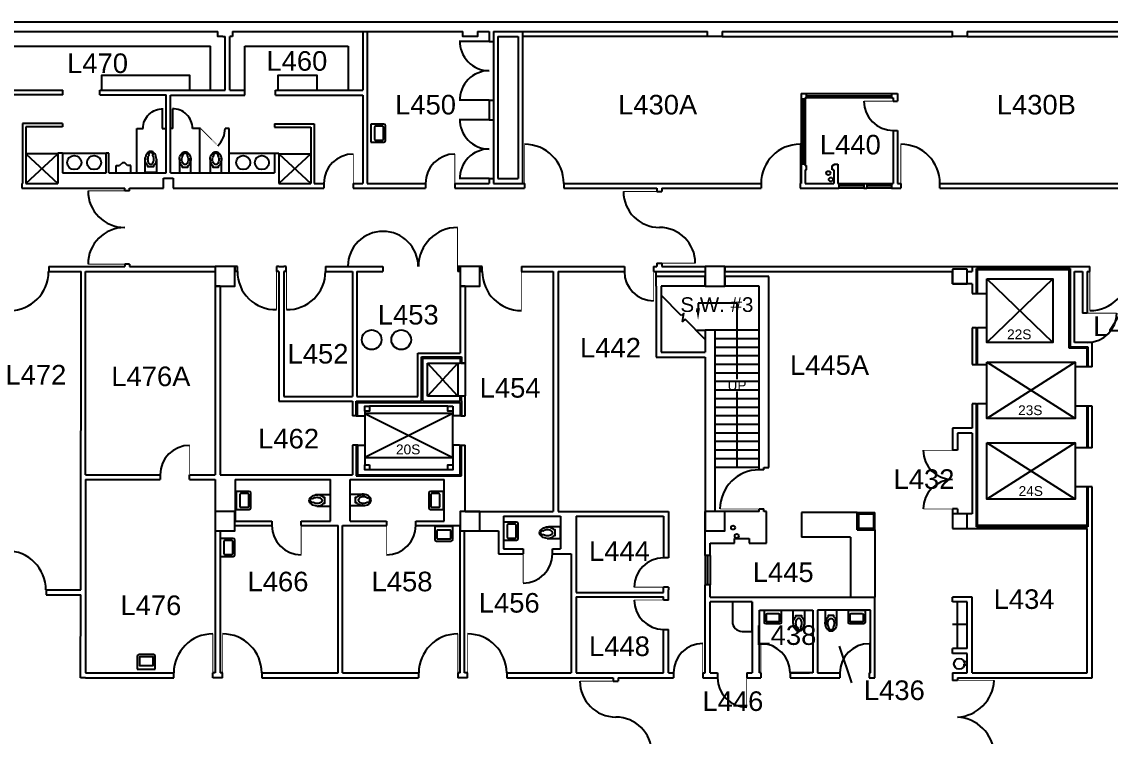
# Model space of a CAD drawing. Header units: inches. Extents: x -3235 to 3296, y 72 to 2924.
# Drawn here: x 931 to 2265, y 1698 to 2574 of the extents above; entities that cross this region are included whole.
import ezdxf
from ezdxf.enums import TextEntityAlignment as Align

# ---------------------------------------------------------------- set-up
doc = ezdxf.new("R2010")
doc.units = ezdxf.units.IN
doc.header["$LTSCALE"] = 48
doc.header["$MEASUREMENT"] = 0
doc.layers.get('0').update_dxf_attribs({"linetype": 'CONTINUOUS'})
for name, color, linetype in [('A-ANNO-ROOM', 4, 'CONTINUOUS'), ('A-ANNO-TEXT', 4, 'CONTINUOUS'), ('A-COLS', 5, 'CONTINUOUS'), ('A-DOOR', 2, 'CONTINUOUS'), ('A-FLOR-CASE', 3, 'CONTINUOUS'), ('A-FLOR-EVTR', 1, 'CONTINUOUS'), ('A-FLOR-PFIX', 2, 'CONTINUOUS'), ('A-FLOR-STRS', 2, 'CONTINUOUS'), ('A-GLAZ', 2, 'CONTINUOUS'), ('A-GLAZ-SILL', 1, 'CONTINUOUS'), ('A-WALL-FULL', 6, 'CONTINUOUS')]:
    doc.layers.add(name, color=color, linetype=linetype)
doc.styles.add('ARIAL', font='arial.ttf')

# ---------------------------------------------------------------- blocks, each defined once
blk = doc.blocks.new('AH')
blk.add_lwpolyline([(0, 0, 0.05, 0, 0), (0.15, 0, 0, 0, 0)], format="xyseb")
blk = doc.blocks.new('W-LAV2')
for p, q in [((17, 11), (1, 11)), ((1, 11), (1, -11)), ((5.5, 7.5), (5.5, -7.5)), ((15.5, 8.5), (6.5, 8.5)), ((16.5, -7.5), (16.5, 7.5)), ((19, -9), (19, 9)), ((1, -11), (17, -11)), ((6.5, -8.5), (15.5, -8.5))]:
    blk.add_line(p, q)
for centre, radius, start, end in [((6.5, 7.5), 1, 90, 180), ((15.5, 7.5), 1, 0, 90), ((17, 9), 2, 0, 90), ((6.5, -7.5), 1, 180, 270), ((15.5, -7.5), 1, 270, 0), ((17, -9), 2, 270, 0)]:
    blk.add_arc(centre, radius, start, end)
blk = doc.blocks.new('P2477016')
for p, q in [((-3.603083, -23.831759), (-3.603083, -23.831759)), ((-2.504894, -21.068753), (-2.504894, -21.068753))]:
    blk.add_line(p, q)
for points in [[(-6.93083, -16.399601, -0.022673), (-7, -14.875), (-7, 0), (-3.020761, 0), (0, 0), (3.020761, 0), (7, 0), (7, -14.875)], [(-6.937926, -16.211212, -0.074934), (-6.387938, -12.562014, -0.085426), (-4.920528, -9.670474, -0.066386), (-3.550098, -8.264603), (-3.550098, -6.711212), (3.449902, -6.711212), (3.449902, -8.264603, -0.066386), (4.820333, -9.670474, -0.085426), (6.287743, -12.562014, -0.111314), (6.709134, -17.991061)], [(3.991504, -23.722377, -0.562484), (3.158962, -23.529526), (2.424162, -21.300368, -0.238976), (2.492058, -20.853364, 0.08035), (3.421006, -18.976205, 0.074934), (3.837731, -16.211212, 0.074934), (3.421006, -13.446218, 0.085426), (2.414145, -11.462194, 0.066386), (1.597345, -10.624271, 0.330534), (-1.69754, -10.624271, 0.066386), (-2.51434, -11.462194, 0.085426), (-3.521201, -13.446218, 0.074934), (-3.937926, -16.211212, 0.074934), (-3.521201, -18.976205, 0.08035), (-2.592253, -20.853364, -0.238976), (-2.524357, -21.300368), (-3.250575, -23.503493, -0.549653), (-4.069149, -23.710095)], [(-4.023967, -23.748064, 0.06085), (-2.498761, -25.015482, 0.143932), (0, -25.75)], [(-2.976493, -22.67201, 0.063273), (-1.687041, -23.754089, 0.143932), (0, -24.25)], [(0, -25.75, 0.143932), (2.498761, -25.015482, 0.107177), (4.949747, -22.564786, 0.077997), (6.431696, -19.212481, 0.065232), (7, -14.875)], [(0, -24.25, 0.143932), (1.687041, -23.754089, 0.059203), (2.902316, -22.750942)]]:
    blk.add_lwpolyline(points, format="xyb")
for centre, radius, start, end in [((5.443363, -16.211212), 12.38129, 180, 197.141641), ((2.746106, -17.043143), 9.558648, 197.141641, 216.672481), ((1.035634, -18.316811), 7.426057, 216.672481, 226.574161)]:
    blk.add_arc(centre, radius, start, end)
blk = doc.blocks.new('WC')
at = {"layer": 'A-FLOR-PFIX', "rotation": 90}
blk.add_blockref('P2477016', (0, 0), dxfattribs=at)
blk = doc.blocks.new('90D1')
for p, q in [((-0.5, 0), (-0.5, 0.5)), ((0.5, 0), (0.5, 0.5))]:
    blk.add_line(p, q)
for centre, start, end in [((-0.5, 0), 0, 91.707), ((0.5, 0), 88.293, 180)]:
    blk.add_arc(centre, 0.5, start, end)
blk = doc.blocks.new('90S1')
blk.add_line((-0.5, 0), (-0.5, 1))
blk.add_arc((-0.5, 0), 1, 0, 91.707)
blk = doc.blocks.new('URINAL1')
for p, q in [((0, 9), (9, 9)), ((0, 9), (0, -9)), ((9, 9), (9, 5)), ((12, 1), (9, 5)), ((12, -1.5), (12, 1)), ((0, -9), (9, -9)), ((9, -5), (12, -1.5)), ((9, -9), (9, -5))]:
    blk.add_line(p, q)
blk = doc.blocks.new('DOOR-N')
at = {"const_width": 0.0278}
blk.add_lwpolyline([(1, 0), (1, 1)], dxfattribs=at)
blk.add_arc((1, 0), 1, 90, 180)

msp = doc.modelspace()

# ---------------------------------------------------------------- linework, layer by layer
at = {"layer": 'A-ANNO-ROOM'}
msp.add_line((1932.5, 1808.5), (1947.7, 1763.6), dxfattribs=at)
at = {"layer": 'A-ANNO-TEXT'}
for p, q in [((1807.5, 2228.5), (1759.8, 2228.5)), ((1759.8, 2228.5), (1759.8, 2222.5)), ((1807.5, 2135.5), (1807.5, 2228.5)), ((1807.5, 2027.5), (1807.5, 2120.5))]:
    msp.add_line(p, q, dxfattribs=at)
at = {"layer": 'A-COLS'}
for p, q in [((2089.5, 2270.5), (2071.5, 2270.5)), ((2071.5, 2270.5), (2071.5, 2252.5)), ((2089.5, 2252.5), (2089.5, 2270.5)), ((2071.5, 2252.5), (2089.5, 2252.5)), ((2089.5, 1970.5), (2071.5, 1970.5)), ((2071.5, 1970.5), (2071.5, 1952.5)), ((2089.5, 1952.5), (2089.5, 1970.5)), ((2071.5, 1952.5), (2089.5, 1952.5))]:
    msp.add_line(p, q, dxfattribs=at)
for points in [[(1168.5, 2249.5), (1192.5, 2249.5), (1192.5, 2273.5), (1168.5, 2273.5), (1168.5, 2249.5)], [(1468.5, 2249.5), (1492.5, 2249.5), (1492.5, 2273.5), (1468.5, 2273.5), (1468.5, 2249.5)], [(1768.5, 2249.5), (1792.5, 2249.5), (1792.5, 2273.5), (1768.5, 2273.5), (1768.5, 2249.5)], [(1168.5, 1949.5), (1192.5, 1949.5), (1192.5, 1973.5), (1168.5, 1973.5), (1168.5, 1949.5)], [(1468.5, 1949.5), (1492.5, 1949.5), (1492.5, 1973.5), (1468.5, 1973.5), (1468.5, 1949.5)], [(1768.5, 1949.5), (1792.5, 1949.5), (1792.5, 1973.5), (1768.5, 1973.5), (1768.5, 1949.5)]]:
    msp.add_lwpolyline(points, dxfattribs=at)
msp.add_lwpolyline([(1956.5, 1970.5), (1974.5, 1970.5), (1974.5, 1952.5), (1956.5, 1952.5)], close=True, dxfattribs=at)
at = {"layer": 'A-DOOR'}
for points, const_width in [([(1104, 2442.8), (1104, 2466.8)], 1), ([(1116.6, 2442.8), (1116.6, 2466.8)], 1), ([(1962.9, 2476.2), (1998.9, 2476.2)], 1), ([(1547.4, 2375.5), (1547.4, 2423.5)], 1), ([(1884.8, 2375.5), (1884.8, 2423.5)], 1), ([(2008.2, 2375.5), (2008.2, 2423.5)], 1), ([(1337.5, 2375.5), (1337.5, 2411.5)], 1), ([(1461.9, 2375.5), (1461.9, 2411.5)], 1), ([(1057.5, 2366.3), (1012.5, 2366.3)], 1), ([(1465.2, 2273.5), (1465.2, 2321.5)], 1), ([(1057.5, 2276.5), (1012.5, 2276.5)], 1), ([(1243.5, 2267.5), (1243.5, 2220.7)], 1.3), ([(1255.6, 2267.5), (1255.6, 2220.7)], 1.3), ([(1373.7, 2274.1), (1330.8, 2274.1)], 0.9), ([(1543.4, 2267.5), (1543.4, 2219.5)], 1), ([(1705.4, 2267.5), (1705.4, 2231.5)], 1), ([(2239.7, 2267.5), (2239.7, 2219.5)], 1), ([(2236.5, 2216.5), (2272.5, 2216.5)], 1), ([(1137, 2018.5), (1137, 2054.4)], 1), ([(2071.5, 2048.4), (2035.5, 2048.4)], 1), ([(1834.5, 1976.5), (1786.5, 1976.5)], 1), ([(2071.5, 1976.5), (2035.5, 1976.5)], 1), ([(1273.7, 1956.2), (1273.7, 1920.3)], 1), ([(1378.3, 1956.2), (1378.3, 1920.3)], 1), ([(1545.5, 1921.5), (1545.5, 1885.6)], 1), ([(1717.5, 1880.6), (1681.5, 1880.6)], 1), ([(1717.5, 1864.9), (1681.5, 1864.9)], 1), ([(1165.5, 1775.5), (1165.5, 1823.5)], 1), ([(1177.5, 1775.5), (1177.5, 1823.5)], 1), ([(1465.5, 1775.5), (1465.5, 1823.5)], 1), ([(1477.5, 1775.5), (1477.5, 1823.5)], 1), ([(1765.5, 1775.5), (1765.5, 1811.5)], 1), ([(1836.8, 1775.5), (1836.8, 1811.5)], 1), ([(1969.5, 1775.5), (1969.5, 1811.5)], 1), ([(1819.4, 1769.5), (1819.4, 1733.5)], 1), ([(2077.5, 1766.5), (2122.5, 1766.5)], 1)]:
    msp.add_lwpolyline(points, dxfattribs=dict(at, const_width=const_width))
at = {"layer": 'A-DOOR', "const_width": 1}
msp.add_lwpolyline([(1171.7, 2421.6), (1150.5, 2442.8)], close=True, dxfattribs=at)
at = {"layer": 'A-DOOR'}
msp.add_lwpolyline([(1373.9, 2316.6, 0.410304), (1330.8, 2274.1, 0.414214)], format="xyb", dxfattribs=at)
for centre, radius, start, end in [((1998.9, 2476.2), 36, 180, 270), ((1150.5, 2442.8), 30, 315, 0), ((1547.4, 2375.5), 47.9, 0, 90), ((1884.8, 2375.5), 47.9, 90, 180), ((2008.2, 2375.5), 47.9, 0, 90), ((1337.5, 2375.5), 35.9, 90, 180), ((1461.9, 2375.5), 35.9, 90, 180), ((1057.5, 2366.3), 44.9, 180, 270), ((1057.5, 2276.5), 44.9, 90, 180), ((1465.2, 2273.5), 47.9, 90, 180), ((1373.9, 2273.5), 43.1, 0, 90), ((916.5, 2267.5), 47.9, 270, 0), ((1242.2, 2267.5), 46.7, 180, 271.5844), ((1256.8, 2267.5), 46.7, 268.5278, 0), ((1543.4, 2267.5), 47.9, 180, 270), ((1705.4, 2267.5), 35.9, 180, 270), ((2239.7, 2267.5), 47.9, 270, 0), ((2236.5, 2216.5), 36, 270, 0), ((1137, 2018.5), 35.9, 90, 180), ((2071.5, 2048.4), 35.9, 180, 270), ((1834.5, 1976.5), 47.9, 90, 180), ((2071.5, 1976.5), 35.9, 90, 180), ((1273.7, 1956.2), 35.9, 180, 270), ((1378.3, 1956.2), 35.9, 270, 0), ((913.2, 1877.2), 47.9, 0, 90), ((1545.5, 1921.5), 35.9, 270, 0), ((1717.5, 1880.6), 35.9, 90, 180), ((1717.5, 1864.9), 35.9, 180, 270), ((1165.5, 1775.5), 47.9, 90, 180), ((1177.5, 1775.5), 47.9, 0, 90), ((1465.5, 1775.5), 47.9, 90, 180), ((1477.5, 1775.5), 47.9, 0, 90), ((1765.5, 1775.6), 35.9, 90, 180), ((1836.8, 1775.5), 35.9, 0, 90), ((1969.5, 1775.5), 35.9, 90, 180), ((1819.4, 1769.5), 35.9, 180, 270), ((2074.9, 1769.1), 47.7, 273.1369, 356.8631), ((2074.9, 1673.9), 47.7, 3.1369, 86.8631)]:
    msp.add_arc(centre, radius, start, end, dxfattribs=at)
at = {"layer": 'A-FLOR-CASE'}
for p, q in [((891.8, 2543.5), (1162.5, 2543.5)), ((1162.5, 2489.8), (1162.5, 2543.5)), ((1204.5, 2543.5), (1331.4, 2543.5)), ((1204.5, 2489.5), (1204.5, 2543.5)), ((1331.4, 2543.5), (1331.4, 2489.5)), ((981.5, 2412.5), (1034.9, 2412.5)), ((1186.1, 2412.5), (1241, 2412.5)), ((1886.5, 1972), (1886.5, 1942)), ((1954.5, 1972), (1886.5, 1972)), ((1976.5, 1951), (1976.5, 1868.5)), ((1946.5, 1942), (1886.5, 1942)), ((1946.5, 1942), (1946.5, 1868.5)), ((2077.5, 1805.5), (2077.5, 1862.5)), ((2071.5, 1835.5), (2089.5, 1835.5))]:
    msp.add_line(p, q, dxfattribs=at)
for points in [[(1029.3, 2489.8), (1137.3, 2489.8), (1137.3, 2507.8), (1029.3, 2507.8)], [(1245.1, 2489.5), (1293.1, 2489.5), (1293.1, 2507.5), (1245.1, 2507.5)]]:
    msp.add_lwpolyline(points, close=True, dxfattribs=at)
at = {"layer": 'A-FLOR-EVTR'}
for p, q in [((2194.5, 2180.5), (2113.5, 2258.5)), ((2194.5, 2258.5), (2113.5, 2180.5)), ((1465.5, 2114.9), (1428.6, 2155.3)), ((1465.5, 2155.3), (1428.6, 2114.9)), ((2221.5, 2156.5), (2113.5, 2087.5)), ((2221.5, 2087.5), (2113.5, 2156.5)), ((1351.5, 2093.5), (1351.5, 2039.5)), ((1459.5, 2093.5), (1351.5, 2093.5)), ((1459.5, 2093.5), (1351.5, 2039.5)), ((1351.5, 2093.5), (1459.5, 2039.5)), ((1459.5, 2039.5), (1459.5, 2093.5)), ((2221.5, 2057.5), (2113.5, 1988.5)), ((2221.5, 1988.5), (2113.5, 2057.5)), ((1351.5, 2039.5), (1459.5, 2039.5))]:
    msp.add_line(p, q, dxfattribs=at)
for points in [[(2113.5, 2258.5), (2194.5, 2258.5), (2194.5, 2180.5), (2113.5, 2180.5)], [(2113.5, 2156.5), (2221.5, 2156.5), (2221.5, 2087.5), (2113.5, 2087.5)], [(2113.5, 2057.5), (2221.5, 2057.5), (2221.5, 1988.5), (2113.5, 1988.5)]]:
    msp.add_lwpolyline(points, close=True, dxfattribs=at)
at = {"layer": 'A-FLOR-PFIX'}
for p, q in [((975.5, 2411.5), (936.5, 2411.5)), ((936.5, 2411.5), (975.5, 2375.5)), ((936.5, 2375.5), (975.5, 2411.5)), ((1246.5, 2411.5), (1285.5, 2411.5)), ((1285.5, 2411.5), (1246.5, 2375.5)), ((1246.5, 2411.5), (1285.5, 2375.5)), ((1825.9, 1862.5), (1801.9, 1862.5)), ((1801.9, 1862.5), (1801.9, 1838.5)), ((1825.9, 1826.5), (1825.9, 1862.5)), ((1813.9, 1826.5), (1825.9, 1826.5)), ((2084.3, 1789.6), (2089.5, 1789.6)), ((2084.3, 1785.4), (2089.5, 1785.4))]:
    msp.add_line(p, q, dxfattribs=at)
for centre, radius in [((995.8, 2400.9), 8.64), ((1020, 2400.9), 8.64), ((1202.7, 2400.9), 8.64), ((1225.5, 2400.9), 8.64), ((1919.3, 2388.1), 2.5), ((1922.4, 2380.2), 2.5), ((1360, 2183.8), 12), ((1396.2, 2183.8), 12), ((1802.7, 1953.7), 2.5), ((1807.2, 1943.4), 2.5), ((2079.7, 1786.8), 6.52)]:
    msp.add_circle(centre, radius, dxfattribs=at)
msp.add_arc((1813.9, 1838.5), 12, 180, 270, dxfattribs=at)
at = {"layer": 'A-FLOR-STRS'}
for p, q in [((1739.2, 2213.6), (1714.5, 2238.3)), ((1768.5, 2184.3), (1743.8, 2209)), ((1757.3, 2195.5), (1768.5, 2195.5)), ((1834.5, 2195.5), (1780.5, 2195.5)), ((1767.8, 2185), (1768.5, 2185)), ((1834.5, 2185), (1780.5, 2185)), ((1834.5, 2174.5), (1780.5, 2174.5)), ((1834.5, 2164), (1780.5, 2164)), ((1834.5, 2153.5), (1780.5, 2153.5)), ((1834.5, 2143), (1780.5, 2143)), ((1834.5, 2132.5), (1780.5, 2132.5)), ((1834.5, 2122), (1780.5, 2122)), ((1834.5, 2111.5), (1780.5, 2111.5)), ((1834.5, 2101), (1780.5, 2101)), ((1834.5, 2090.5), (1780.5, 2090.5)), ((1834.5, 2080), (1780.5, 2080)), ((1834.5, 2069.5), (1780.5, 2069.5)), ((1834.5, 2059), (1780.5, 2059)), ((1834.5, 2048.5), (1780.5, 2048.5)), ((1834.5, 2038), (1780.5, 2038)), ((1834.5, 2027.5), (1780.5, 2027.5))]:
    msp.add_line(p, q, dxfattribs=at)
msp.add_lwpolyline([(1743.8, 2209), (1740.8, 2206.4), (1742.2, 2216.2), (1739.2, 2213.6)], dxfattribs=at)
at = {"layer": 'A-GLAZ'}
for p, q in [((1892.7, 2482.9), (1997.2, 2482.9)), ((1888.5, 2478.6), (1888.5, 2399.1)), ((1962.9, 2372.5), (1932.3, 2372.5)), ((1996.8, 2372.5), (1966.3, 2372.5)), ((1771.5, 1919.5), (1771.5, 1883.5))]:
    msp.add_line(p, q, dxfattribs=at)
at = {"layer": 'A-GLAZ-SILL'}
for p, q in [((1892.7, 2485.5), (1997.2, 2485.5)), ((1997.2, 2480.2), (1892.7, 2480.2)), ((1885.9, 2478.6), (1885.9, 2399.1)), ((1891.1, 2478.6), (1891.1, 2399.1)), ((1932.3, 2375.5), (1962.9, 2375.5)), ((1966.3, 2375.5), (1996.8, 2375.5)), ((1962.9, 2369.5), (1932.3, 2369.5)), ((1996.8, 2369.5), (1966.3, 2369.5)), ((1768.5, 1919.5), (1768.5, 1883.5)), ((1774.5, 1919.5), (1774.5, 1883.5))]:
    msp.add_line(p, q, dxfattribs=at)
at = {"layer": 'A-WALL-FULL'}
for p, q in [((268.5, 2573.5), (3295.5, 2573.5)), ((889.5, 2561.5), (1171.5, 2561.5)), ((1189.5, 2561.5), (1363.5, 2561.5)), ((1349.4, 2561.5), (1349.4, 2489.5)), ((1354.6, 2561.5), (1354.6, 2375.5)), ((1363.5, 2561.5), (1471.5, 2561.5)), ((1503.9, 2561.5), (1503.9, 2549.5)), ((1509.1, 2561.5), (1509.1, 2549.5)), ((1509.1, 2561.5), (1509.1, 2375.5)), ((1509.1, 2561.5), (1544.6, 2561.5)), ((1513.5, 2561.5), (1519.5, 2561.5)), ((1544.6, 2561.5), (1544.6, 2375.5)), ((1177.7, 2555.5), (1180.5, 2555.5)), ((1180.5, 2489.8), (1180.5, 2555.5)), ((1186.5, 2489.5), (1186.5, 2555.5)), ((1189.5, 2555.5), (1186.5, 2555.5)), ((1503.9, 2549.5), (1509.1, 2549.5)), ((1514.4, 2555.5), (1514.4, 2381.5)), ((1514.4, 2555.5), (1539.4, 2555.5)), ((1539.4, 2555.5), (1539.4, 2381.5)), ((1771.5, 2555.5), (1544.6, 2555.5)), ((1789.5, 2555.5), (2071.5, 2555.5)), ((2089.5, 2555.5), (2371.5, 2555.5)), ((873.8, 2489.8), (981.8, 2489.8)), ((981.8, 2483.8), (873.8, 2483.8)), ((981.8, 2483.8), (981.8, 2489.8)), ((1026.9, 2489.8), (1180.5, 2489.8)), ((1026.9, 2483.8), (1026.9, 2489.8)), ((1026.9, 2483.8), (1108.4, 2483.8)), ((1108.4, 2442.8), (1108.4, 2483.8)), ((1113.6, 2442.8), (1113.6, 2483.5)), ((1113.6, 2483.5), (1186.5, 2483.5)), ((1186.5, 2489.5), (1204.5, 2489.5)), ((1186.5, 2483.5), (1204.5, 2483.5)), ((1204.5, 2483.5), (1204.5, 2489.5)), ((1242.4, 2483.5), (1242.4, 2489.5)), ((1242.4, 2489.5), (1349.4, 2489.5)), ((1242.4, 2483.5), (1349.4, 2483.5)), ((1349.4, 2483.5), (1349.4, 2375.5)), ((1885.9, 2485.5), (1892.7, 2485.5)), ((1885.9, 2485.5), (1885.9, 2478.6)), ((1891.1, 2480.2), (1892.7, 2480.2)), ((1891.1, 2478.6), (1891.1, 2480.2)), ((1892.7, 2480.2), (1892.7, 2485.5)), ((1997.2, 2480.2), (1997.2, 2485.5)), ((1997.2, 2485.5), (2004.1, 2485.5)), ((1997.2, 2480.2), (1998.9, 2480.2)), ((1998.9, 2480.2), (1998.9, 2476.2)), ((2004.1, 2485.5), (2004.1, 2476.2)), ((1503.9, 2477.5), (1509.1, 2477.5)), ((1503.9, 2477.5), (1503.9, 2453.5)), ((1509.1, 2477.5), (1509.1, 2453.5)), ((1891.1, 2478.6), (1885.9, 2478.6)), ((1998.9, 2476.2), (2004.1, 2476.2)), ((1503.9, 2453.5), (1509.1, 2453.5)), ((932.5, 2448.8), (932.5, 2375.5)), ((981.5, 2448.8), (932.5, 2448.8)), ((936.5, 2444.8), (936.5, 2375.5)), ((981.5, 2444.8), (936.5, 2444.8)), ((981.5, 2448.8), (981.5, 2444.8)), ((1072.4, 2442.8), (1080, 2442.8)), ((1072.4, 2388.5), (1072.4, 2442.8)), ((1103.4, 2442.8), (1108.4, 2442.8)), ((1108.4, 2388.5), (1108.4, 2442.8)), ((1113.6, 2388.5), (1113.6, 2442.8)), ((1116.6, 2442.8), (1113.6, 2442.8)), ((1146.1, 2442.8), (1140.6, 2442.8)), ((1150.5, 2442.8), (1146.1, 2442.8)), ((1149.6, 2388.5), (1149.6, 2442.8)), ((1185.6, 2442.8), (1180.5, 2442.8)), ((1185.6, 2388.5), (1185.6, 2442.8)), ((1241, 2448.5), (1289.5, 2448.5)), ((1241, 2448.5), (1241, 2444.5)), ((1241, 2444.5), (1285.5, 2444.5)), ((1285.5, 2444.5), (1285.5, 2375.5)), ((1289.5, 2448.5), (1289.5, 2375.5)), ((1998.9, 2440.2), (2004.1, 2440.2)), ((1998.9, 2440.2), (1998.9, 2375.5)), ((2004.1, 2440.2), (2004.1, 2375.5)), ((975.5, 2412.5), (975.5, 2375.5)), ((981.5, 2412.5), (975.5, 2412.5)), ((981.5, 2412.5), (981.5, 2388.5)), ((1034.9, 2388.5), (1034.9, 2412.5)), ((1037.9, 2412.5), (1034.9, 2412.5)), ((1037.9, 2388.5), (1037.9, 2412.5)), ((1241, 2412.5), (1246.5, 2412.5)), ((1241, 2412.5), (1241, 2388.5)), ((1246.5, 2412.5), (1246.5, 2375.5)), ((981.5, 2388.5), (1034.9, 2388.5)), ((1037.9, 2388.5), (1108.4, 2388.5)), ((1113.6, 2388.5), (1241, 2388.5)), ((1891.1, 2399.1), (1885.9, 2399.1)), ((1885.9, 2399.1), (1885.9, 2375.5)), ((1891.1, 2397.5), (1891.1, 2399.1)), ((1891.1, 2397.5), (1892.7, 2397.5)), ((1891.1, 2392.2), (1892.7, 2392.2)), ((1891.1, 2392.2), (1891.1, 2375.5)), ((1892.7, 2392.2), (1892.7, 2397.5)), ((1925.9, 2397.5), (1924.2, 2397.5)), ((1924.2, 2392.2), (1924.2, 2397.5)), ((1925.9, 2392.2), (1924.2, 2392.2)), ((1925.9, 2399.1), (1925.9, 2397.5)), ((1925.9, 2399.1), (1931.1, 2399.1)), ((1925.9, 2392.2), (1925.9, 2375.5)), ((1931.1, 2399.1), (1931.1, 2375.5)), ((931.5, 2375.5), (932.5, 2375.5)), ((931.5, 2375.5), (931.5, 2369.5)), ((936.5, 2375.5), (975.5, 2375.5)), ((1105, 2381.9), (1117, 2381.9)), ((1105, 2369.5), (1105, 2381.9)), ((1105, 2381.9), (1117, 2381.9)), ((1117, 2381.9), (1117, 2369.5)), ((1246.5, 2375.5), (1285.5, 2375.5)), ((1289.5, 2375.5), (1301.5, 2375.5)), ((1301.5, 2375.5), (1301.5, 2369.5)), ((1337.5, 2375.5), (1349.4, 2375.5)), ((1337.5, 2375.5), (1337.5, 2369.5)), ((1354.6, 2375.5), (1426, 2375.5)), ((1425.9, 2375.5), (1425.9, 2369.5)), ((1461.9, 2375.5), (1461.9, 2369.5)), ((1461.9, 2375.5), (1503.9, 2375.5)), ((1503.9, 2381.5), (1509.1, 2381.5)), ((1503.9, 2381.5), (1503.9, 2375.5)), ((1509.1, 2381.5), (1509.1, 2375.5)), ((1509.1, 2375.5), (1544.6, 2375.5)), ((1514.4, 2381.5), (1539.4, 2381.5)), ((1544.6, 2375.5), (1547.4, 2375.5)), ((1544.6, 2375.5), (1547.4, 2375.5)), ((1547.4, 2375.5), (1547.4, 2369.5)), ((1595.3, 2375.5), (1836.9, 2375.5)), ((1595.4, 2375.5), (1595.4, 2369.5)), ((1833.9, 2375.5), (1836.9, 2375.5)), ((1836.9, 2375.5), (1836.9, 2369.5)), ((1884.9, 2375.5), (1884.9, 2369.5)), ((1884.9, 2375.5), (1885.9, 2375.5)), ((1891.1, 2375.5), (1925.9, 2375.5)), ((1931.1, 2375.5), (1932.3, 2375.5)), ((1932.3, 2375.5), (1932.3, 2369.5)), ((1962.9, 2375.5), (1962.9, 2369.5)), ((1962.9, 2375.5), (1966.3, 2375.5)), ((1966.3, 2375.5), (1966.3, 2369.5)), ((1996.8, 2375.5), (1996.8, 2369.5)), ((1996.8, 2375.5), (1998.9, 2375.5)), ((2004.1, 2375.5), (2008.1, 2375.5)), ((2008.1, 2375.5), (2008.1, 2369.5)), ((2056.1, 2375.5), (2339.5, 2375.5)), ((2056.1, 2369.5), (2056.1, 2375.5)), ((931.5, 2369.5), (1057.5, 2369.5)), ((1057.5, 2366.3), (1057.5, 2369.5)), ((1063.5, 2366.3), (1057.5, 2366.3)), ((1063.5, 2366.3), (1063.5, 2369.5)), ((1063.5, 2369.5), (1105, 2369.5)), ((1117, 2369.5), (1301.5, 2369.5)), ((1126.5, 2369.5), (1135.5, 2369.5)), ((1337.5, 2369.5), (1425.9, 2369.5)), ((1461.9, 2369.5), (1547.4, 2369.5)), ((1544.4, 2369.5), (1547.4, 2369.5)), ((1595.4, 2369.5), (1709.4, 2369.5)), ((1709.4, 2369.5), (1709.4, 2365.5)), ((1709.4, 2365.5), (1715.4, 2365.5)), ((1715.4, 2369.5), (1715.4, 2365.5)), ((1715.4, 2369.5), (1836.9, 2369.5)), ((1884.9, 2369.5), (1932.3, 2369.5)), ((1962.9, 2369.5), (1966.3, 2369.5)), ((1996.8, 2369.5), (2008.1, 2369.5)), ((2056.1, 2369.5), (2350.5, 2369.5)), ((964.5, 2273.5), (1057.5, 2273.5)), ((964.5, 2273.5), (964.5, 2267.5)), ((964.5, 2267.5), (1004.2, 2267.5)), ((1003.7, 1877.2), (1004.2, 2267.5)), ((1009.5, 2267.5), (1168.5, 2267.5)), ((1009.5, 2018.5), (1009.5, 2267.5)), ((1063.5, 2276.5), (1057.5, 2276.5)), ((1057.5, 2276.5), (1057.5, 2273.5)), ((1063.5, 2276.5), (1063.5, 2273.5)), ((1063.5, 2273.5), (1168.5, 2273.5)), ((1168.5, 2273.5), (1168.5, 2267.5)), ((1195.5, 2273.5), (1192.5, 2273.5)), ((1192.5, 2273.5), (1192.5, 2267.5)), ((1195.5, 2267.5), (1192.5, 2267.5)), ((1195.5, 2267.5), (1195.5, 2273.5)), ((1246.5, 2273.5), (1243.5, 2273.5)), ((1243.5, 2273.5), (1243.5, 2267.5)), ((1246.5, 2267.5), (1243.5, 2267.5)), ((1246.5, 2273.5), (1252.5, 2273.5)), ((1246.5, 2267.5), (1246.5, 2108.5)), ((1255.5, 2273.5), (1252.5, 2273.5)), ((1255.5, 2267.5), (1252.5, 2267.5)), ((1252.5, 2267.5), (1252.5, 2114.5)), ((1255.5, 2267.5), (1255.5, 2273.5)), ((1303.5, 2273.5), (1373.5, 2273.5)), ((1303.5, 2273.5), (1303.5, 2267.5)), ((1303.5, 2267.5), (1336.5, 2267.5)), ((1336.5, 2267.5), (1336.5, 2114.5)), ((1341.8, 2267.5), (1341.8, 2114.5)), ((1341.8, 2267.5), (1373.5, 2267.5)), ((1373.5, 2273.5), (1373.5, 2267.5)), ((1465.5, 2273.5), (1465.5, 2267.5)), ((1468.5, 2273.5), (1465.5, 2273.5)), ((1468.5, 2267.5), (1465.5, 2267.5)), ((1468.5, 2267.5), (1468.5, 2273.5)), ((1495.5, 2273.5), (1492.5, 2273.5)), ((1492.5, 2273.5), (1492.5, 2267.5)), ((1495.5, 2267.5), (1492.5, 2267.5)), ((1495.5, 2267.5), (1495.5, 2273.5)), ((1543.5, 2273.5), (1588.5, 2273.5)), ((1543.5, 2273.5), (1543.5, 2267.5)), ((1543.5, 2267.5), (1582.5, 2267.5)), ((1582.5, 2267.5), (1582.5, 1973.5)), ((1588.5, 2273.5), (1669.5, 2273.5)), ((1588.5, 2267.5), (1669.5, 2267.5)), ((1588.5, 2267.5), (1588.5, 1973.5)), ((1669.5, 2273.5), (1669.5, 2267.5)), ((1705.4, 2273.5), (1709.4, 2273.5)), ((1705.4, 2273.5), (1705.4, 2267.5)), ((1705.4, 2267.5), (1768.5, 2267.5)), ((1708.5, 2249.5), (1708.5, 2267.5)), ((1709.4, 2277.5), (1715.4, 2277.5)), ((1709.4, 2277.5), (1709.4, 2273.5)), ((1715.4, 2277.5), (1715.4, 2273.5)), ((1715.4, 2273.5), (1768.5, 2273.5)), ((1768.5, 2273.5), (1768.5, 2267.5)), ((1792.5, 2273.5), (1792.5, 2267.5)), ((1792.5, 2273.5), (2071.5, 2273.5)), ((1792.5, 2267.5), (2071.5, 2267.5)), ((2071.5, 2273.5), (2095.5, 2273.5)), ((2071.5, 2252.5), (2071.5, 2267.5)), ((2089.5, 2267.5), (2095.5, 2267.5)), ((2095.5, 2273.5), (2095.5, 2267.5)), ((2095.5, 2273.5), (2239.7, 2273.5)), ((2100.8, 2240.5), (2100.8, 2271.2)), ((2100.8, 2271.2), (2215.6, 2271.2)), ((2102.2, 2240.5), (2102.2, 2269.8)), ((2102.2, 2269.8), (2214.1, 2269.8)), ((2214.1, 2269.8), (2214.1, 2173.8)), ((2215.6, 2271.2), (2215.6, 2175.2)), ((2220.9, 2180.5), (2220.9, 2267.5)), ((2220.9, 2267.5), (2230.5, 2267.5)), ((2230.5, 2267.5), (2230.5, 2216.5)), ((2236.5, 2267.5), (2239.7, 2267.5)), ((2236.5, 2267.5), (2236.5, 2216.5)), ((2239.7, 2267.5), (2239.7, 2273.5)), ((1768.5, 2261.5), (1708.5, 2261.5)), ((1768.5, 2249.5), (1768.5, 2261.5)), ((1846.5, 2261.5), (1792.5, 2261.5)), ((1792.5, 2261.5), (1792.5, 2249.5)), ((1846.5, 2027.5), (1846.5, 2261.5)), ((1168.5, 2249.5), (1168.5, 2018.5)), ((1174.5, 2249.5), (1168.5, 2249.5)), ((1174.5, 2249.5), (1174.5, 2018.5)), ((1468.5, 2249.5), (1468.5, 2167.3)), ((1474.5, 2249.5), (1468.5, 2249.5)), ((1474.5, 2249.5), (1474.5, 2177.5)), ((1708.5, 2249.5), (1708.5, 2162.5)), ((1714.5, 2249.5), (1714.5, 2168.5)), ((1768.5, 2249.5), (1714.5, 2249.5)), ((1834.5, 2249.5), (1792.5, 2249.5)), ((1834.5, 2027.5), (1834.5, 2249.5)), ((2095.5, 2252.5), (2071.5, 2252.5)), ((2095.5, 2252.5), (2095.5, 2240.5)), ((2095.5, 2240.5), (2113.5, 2240.5)), ((2236.5, 2216.5), (2230.5, 2216.5)), ((1768.5, 2195.5), (1768.5, 2168.5)), ((1780.5, 2195.5), (1768.5, 2195.5)), ((1780.5, 2195.5), (1780.5, 1973.5)), ((2095.5, 2198.5), (2095.5, 2153.5)), ((2100.8, 2198.5), (2095.5, 2198.5)), ((2100.8, 2153.5), (2100.8, 2198.5)), ((2100.8, 2198.5), (2102.2, 2198.5)), ((2113.5, 2198.5), (2102.2, 2198.5)), ((2102.2, 2153.5), (2102.2, 2198.5)), ((1474.5, 2177.5), (1474.5, 2155.3)), ((2214.1, 2173.8), (2235.8, 2173.8)), ((2215.6, 2175.2), (2237.2, 2175.2)), ((2242.5, 2180.5), (2220.9, 2180.5)), ((2235.8, 2173.8), (2235.8, 2150.5)), ((2237.2, 2175.2), (2237.2, 2150.5)), ((2242.5, 2150.5), (2242.5, 2180.5)), ((1416.6, 2114.5), (1416.6, 2167.3)), ((1416.6, 2167.3), (1468.5, 2167.3)), ((1421.1, 2108.5), (1421.1, 2162.8)), ((1421.1, 2162.8), (1470, 2162.8)), ((1422.6, 2108.5), (1422.6, 2161.3)), ((1422.6, 2161.3), (1468.5, 2161.3)), ((1468.5, 2161.3), (1468.5, 2155.3)), ((1470, 2162.8), (1470, 2155.3)), ((1708.5, 2162.5), (1768.5, 2162.5)), ((1714.5, 2168.5), (1768.5, 2168.5)), ((1768.5, 2162.5), (1768.5, 1973.5)), ((1428.6, 2114.9), (1428.6, 2155.3)), ((1428.6, 2155.3), (1467.8, 2155.3)), ((1465.5, 2155.3), (1465.5, 2114.9)), ((1469.2, 2155.3), (1467.8, 2155.3)), ((1474.5, 2155.3), (1468.5, 2155.3)), ((1469.2, 2155.3), (1474.5, 2155.3)), ((1474.5, 2155.3), (1474.5, 2115.1)), ((2095.5, 2153.5), (2100.8, 2153.5)), ((2100.8, 2153.5), (2102.2, 2153.5)), ((2102.2, 2153.5), (2113.5, 2153.5)), ((2242.5, 2150.5), (2221.5, 2150.5)), ((1246.5, 2108.5), (1336.5, 2108.5)), ((1252.5, 2114.5), (1336.5, 2114.5)), ((1336.5, 2108.5), (1336.5, 2090.5)), ((1341, 2090.5), (1341, 2108.5)), ((1341, 2108.5), (1421.1, 2108.5)), ((1341.8, 2114.5), (1416.6, 2114.5)), ((1342.5, 2090.5), (1342.5, 2107)), ((1342.5, 2107), (1468.5, 2107)), ((1422.6, 2108.5), (1468.5, 2108.5)), ((1474.5, 2114.9), (1428.6, 2114.9)), ((1468.5, 2108.5), (1468.5, 2114.9)), ((1468.5, 2107), (1468.5, 2090.5)), ((1470, 2108.5), (1470, 2115)), ((1470, 2109.2), (1470, 2090.5)), ((1474.5, 2108.5), (1474.5, 2115.1)), ((1474.5, 2090.5), (1474.5, 2108.5)), ((1351.5, 2096.5), (1351.5, 2090.5)), ((1453.5, 2102.5), (1357.5, 2102.5)), ((1459.5, 2096.5), (1459.5, 2090.5)), ((2095.5, 2105.5), (2095.5, 2075.5)), ((2100.8, 2105.5), (2095.5, 2105.5)), ((2100.8, 1954.8), (2100.8, 2105.5)), ((2100.8, 2105.5), (2102.2, 2105.5)), ((2113.5, 2105.5), (2102.2, 2105.5)), ((2102.2, 1956.2), (2102.2, 2105.5)), ((2235.8, 2102.5), (2221.5, 2102.5)), ((2235.8, 2102.5), (2235.8, 2051.5)), ((2237.2, 2102.5), (2235.8, 2102.5)), ((2242.5, 2102.5), (2237.2, 2102.5)), ((2237.2, 2102.5), (2237.2, 2051.5)), ((2242.5, 2051.5), (2242.5, 2102.5)), ((1342.5, 2090.5), (1336.5, 2090.5)), ((1341, 2090.5), (1342.5, 2090.5)), ((1343.2, 2090.5), (1351.5, 2090.5)), ((1469.2, 2090.5), (1459.5, 2090.5)), ((1469.2, 2090.5), (1474.5, 2090.5)), ((2095.5, 2075.5), (2071.5, 2075.5)), ((2071.5, 2075.5), (2071.5, 2048.5)), ((2095.5, 2069.5), (2077.5, 2069.5)), ((2077.5, 2069.5), (2077.5, 2048.5)), ((2095.5, 2069.5), (2095.5, 1970.5)), ((1336.5, 2054.5), (1336.5, 2018.5)), ((1343.2, 2054.5), (1336.5, 2054.5)), ((1341, 2054.5), (1341, 2017)), ((1342.5, 2054.5), (1342.5, 2018.5)), ((1343.2, 2054.5), (1351.5, 2054.5)), ((1351.5, 2054.5), (1351.5, 2030.5)), ((1459.5, 2054.5), (1459.5, 2030.5)), ((1467.8, 2054.5), (1459.5, 2054.5)), ((1467.8, 2054.5), (1469.2, 2054.5)), ((1468.5, 2054.5), (1474.5, 2054.5)), ((1468.5, 2018.5), (1468.5, 2054.5)), ((1470, 2017), (1470, 2054.5)), ((1474.5, 1973.5), (1474.5, 2054.5)), ((2077.5, 2048.5), (2071.5, 2048.5)), ((2235.8, 2051.5), (2221.5, 2051.5)), ((2237.2, 2051.5), (2235.8, 2051.5)), ((2242.5, 2051.5), (2237.2, 2051.5)), ((1834.5, 2024.5), (1834.5, 2027.5)), ((1840.5, 2024.5), (1840.5, 2027.5)), ((1840.5, 2027.5), (1846.5, 2027.5)), ((1009.5, 2018.5), (1101, 2018.5)), ((1101, 2018.5), (1101, 2012.5)), ((1137, 2012.5), (1137, 2018.5)), ((1137, 2018.5), (1168.5, 2018.5)), ((1174.5, 2018.5), (1336.5, 2018.5)), ((1341, 2017), (1470, 2017)), ((1342.5, 2018.5), (1468.5, 2018.5)), ((1453.5, 2024.5), (1357.5, 2024.5)), ((1840.5, 2024.5), (1834.5, 2024.5)), ((1009.5, 2012.5), (1101, 2012.5)), ((1009.5, 2012.5), (1009.5, 1775.5)), ((1137, 2012.5), (1168.5, 2012.5)), ((1168.5, 2012.5), (1168.5, 1775.5)), ((1193, 2012.5), (1309.4, 2012.5)), ((1193, 2012.5), (1193, 1961.5)), ((1309.4, 1961.5), (1309.4, 2012.5)), ((1333.6, 2012.5), (1449, 2012.5)), ((1333.6, 1961.5), (1333.6, 2012.5)), ((1449, 1961.5), (1449, 2012.5)), ((2235.8, 2003.5), (2221.5, 2003.5)), ((2235.8, 2003.5), (2235.8, 1956.2)), ((2237.2, 2003.5), (2235.8, 2003.5)), ((2242.5, 2003.5), (2237.2, 2003.5)), ((2237.2, 2003.5), (2237.2, 1954.8)), ((2242.5, 1952.5), (2242.5, 2003.5)), ((1474.5, 1973.5), (1582.5, 1973.5)), ((1588.5, 1973.5), (1723.5, 1973.5)), ((1723.5, 1973.5), (1723.5, 1916.5)), ((1780.5, 1973.5), (1768.5, 1973.5)), ((1768.5, 1919.5), (1768.5, 1973.5)), ((1834.5, 1973.5), (1780.5, 1973.5)), ((1834.5, 1973.5), (1834.5, 1976.5)), ((1834.5, 1976.5), (1840.5, 1976.5)), ((1840.5, 1973.5), (1840.5, 1976.5)), ((1843.5, 1973.5), (1840.5, 1973.5)), ((1843.5, 1934.5), (1843.5, 1973.5)), ((2071.5, 1976.5), (2071.5, 1952.5)), ((2077.5, 1976.5), (2071.5, 1976.5)), ((2077.5, 1976.5), (2077.5, 1970.5)), ((1192.5, 1961.5), (1237.7, 1961.5)), ((1237.7, 1961.5), (1237.7, 1956.2)), ((1273.7, 1956.2), (1273.7, 1961.5)), ((1273.7, 1961.5), (1309.4, 1961.5)), ((1333.6, 1961.5), (1378.3, 1961.5)), ((1378.3, 1961.5), (1378.3, 1956.2)), ((1414.3, 1956.2), (1414.3, 1961.5)), ((1414.3, 1961.5), (1449, 1961.5)), ((1521.5, 1967.5), (1591.5, 1967.5)), ((1521.5, 1967.5), (1521.5, 1927.5)), ((1591.5, 1967.5), (1591.5, 1927.5)), ((1610.5, 1967.5), (1610.5, 1921.5)), ((1610.5, 1967.5), (1717.5, 1967.5)), ((1717.5, 1967.5), (1717.5, 1916.5)), ((1954.5, 1951), (1954.5, 1972)), ((1954.5, 1972), (1976.5, 1972)), ((1976.5, 1951), (1976.5, 1972)), ((2095.5, 1970.5), (2077.5, 1970.5)), ((1174.5, 1949.5), (1174.5, 1775.5)), ((1192.5, 1956.2), (1237.7, 1956.2)), ((1273.7, 1956.2), (1318.9, 1956.2)), ((1318.9, 1775.5), (1318.9, 1956.2)), ((1324.1, 1775.5), (1324.1, 1956.2)), ((1324.1, 1956.2), (1378.3, 1956.2)), ((1414.3, 1956.2), (1468.5, 1956.2)), ((1468.5, 1775.5), (1468.5, 1956.2)), ((1473.8, 1775.5), (1473.8, 1949.5)), ((1473.8, 1949.5), (1515.5, 1949.5)), ((1515.5, 1949.5), (1515.5, 1921.5)), ((1954.5, 1951), (1976.5, 1951)), ((2071.5, 1952.5), (2236.5, 1952.5)), ((2237.2, 1954.8), (2100.8, 1954.8)), ((2235.8, 1956.2), (2102.2, 1956.2)), ((2236.5, 1775.5), (2236.5, 1952.5)), ((2242.5, 1769.5), (2242.5, 1952.5)), ((1774.5, 1934.5), (1804.5, 1934.5)), ((1774.5, 1919.5), (1774.5, 1934.5)), ((1804.5, 1934.5), (1804.5, 1940.5)), ((1804.5, 1940.5), (1822.5, 1940.5)), ((1822.5, 1940.5), (1822.5, 1934.5)), ((1822.5, 1934.5), (1843.5, 1934.5)), ((1515.5, 1921.5), (1545.5, 1921.5)), ((1521.5, 1927.5), (1545.5, 1927.5)), ((1545.5, 1927.5), (1545.5, 1921.5)), ((1581.5, 1921.5), (1581.5, 1927.5)), ((1581.5, 1927.5), (1591.5, 1927.5)), ((1581.5, 1921.5), (1604.5, 1921.5)), ((1604.5, 1921.5), (1604.5, 1775.5)), ((1610.5, 1921.5), (1610.5, 1874.1)), ((1723.5, 1916.5), (1717.5, 1916.5)), ((1774.5, 1919.5), (1768.5, 1919.5)), ((1723.5, 1880.6), (1717.5, 1880.6)), ((1717.5, 1874.1), (1717.5, 1880.6)), ((1723.5, 1880.6), (1723.5, 1877.6)), ((1768.5, 1775.5), (1768.5, 1883.5)), ((1774.5, 1883.5), (1768.5, 1883.5)), ((1774.5, 1868.5), (1774.5, 1883.5)), ((961.2, 1877.2), (1004, 1877.2)), ((961.2, 1877.2), (961.2, 1871.2)), ((961.2, 1871.2), (1003.7, 1871.2)), ((1003.5, 1769.5), (1003.7, 1871.2)), ((1610.5, 1874.1), (1717.5, 1874.1)), ((1610.5, 1868.9), (1717.5, 1868.9)), ((1610.5, 1868.9), (1610.5, 1775.5)), ((1717.5, 1864.9), (1717.5, 1868.9)), ((1723.5, 1871.5), (1723.5, 1877.5)), ((1723.5, 1864.9), (1723.5, 1871.4)), ((1774.5, 1868.5), (1976.5, 1868.5)), ((1976.5, 1769.5), (1976.5, 1868.5)), ((2095.5, 1868.5), (2071.5, 1868.5)), ((2071.5, 1862.5), (2071.5, 1868.5)), ((2095.5, 1775.5), (2095.5, 1868.5)), ((1723.5, 1864.9), (1717.5, 1864.9)), ((1774.5, 1775.5), (1774.5, 1862.5)), ((1825.9, 1862.5), (1774.5, 1862.5)), ((1825.9, 1862.5), (1825.9, 1775.5)), ((2089.5, 1862.5), (2071.5, 1862.5)), ((2089.5, 1805.5), (2089.5, 1862.5)), ((1835.1, 1775.5), (1835.1, 1852.5)), ((1835.1, 1852.5), (1900.2, 1852.5)), ((1900.2, 1852.5), (1900.2, 1775.5)), ((1971.1, 1852.5), (1906.1, 1852.5)), ((1906.1, 1852.5), (1906.1, 1775.5)), ((1971.1, 1775.5), (1971.1, 1852.5)), ((1717.5, 1775.5), (1717.5, 1828.9)), ((1717.5, 1828.9), (1723.5, 1828.9)), ((1723.5, 1775.5), (1723.5, 1828.9)), ((2089.5, 1805.5), (2071.5, 1805.5)), ((2071.5, 1799.5), (2071.5, 1805.5)), ((2089.5, 1799.5), (2071.5, 1799.5)), ((2089.5, 1775.5), (2089.5, 1799.5)), ((1009.5, 1775.5), (1117.6, 1775.5)), ((1117.5, 1775.5), (1117.5, 1769.5)), ((1168.5, 1775.5), (1165.5, 1775.5)), ((1165.5, 1769.5), (1165.5, 1775.5)), ((1177.5, 1775.5), (1174.5, 1775.5)), ((1177.5, 1769.5), (1177.5, 1775.5)), ((1225.5, 1775.5), (1318.9, 1775.5)), ((1225.5, 1775.5), (1225.5, 1769.5)), ((1324.1, 1775.5), (1417.5, 1775.5)), ((1417.5, 1775.5), (1417.5, 1769.5)), ((1465.5, 1775.5), (1465.5, 1769.5)), ((1468.5, 1775.5), (1465.5, 1775.5)), ((1477.5, 1775.5), (1473.8, 1775.5)), ((1477.5, 1769.5), (1477.5, 1775.5)), ((1525.5, 1775.5), (1525.5, 1769.5)), ((1525.5, 1775.5), (1604.5, 1775.5)), ((1610.5, 1775.5), (1717.5, 1775.5)), ((1723.5, 1775.5), (1729.6, 1775.5)), ((1729.6, 1775.5), (1729.6, 1769.5)), ((1765.5, 1775.5), (1768.5, 1775.5)), ((1765.5, 1775.5), (1765.5, 1769.5)), ((1774.5, 1775.5), (1783.5, 1775.5)), ((1783.5, 1775.5), (1783.5, 1769.5)), ((1819.5, 1775.5), (1819.5, 1769.5)), ((1819.5, 1775.5), (1825.9, 1775.5)), ((1836.7, 1775.5), (1835.1, 1775.5)), ((1836.7, 1775.5), (1836.7, 1769.5)), ((1872.7, 1775.5), (1872.7, 1769.5)), ((1900.2, 1775.5), (1872.7, 1775.5)), ((1873.5, 1775.5), (1896.4, 1775.5)), ((1906.1, 1775.5), (1933.6, 1775.5)), ((1933.5, 1775.5), (1933.5, 1769.5)), ((1969.5, 1775.5), (1969.5, 1769.5)), ((1969.5, 1775.5), (1971.1, 1775.5)), ((2071.5, 1775.5), (2089.5, 1775.5)), ((2071.5, 1775.5), (2071.5, 1769.5)), ((2095.5, 1775.5), (2236.5, 1775.5)), ((1009.5, 1769.5), (1003.5, 1769.5)), ((1009.5, 1769.5), (1117.6, 1769.5)), ((1168.5, 1769.5), (1165.5, 1769.5)), ((1174.5, 1769.5), (1168.5, 1769.5)), ((1177.5, 1769.5), (1174.5, 1769.5)), ((1225.5, 1769.5), (1417.5, 1769.5)), ((1468.5, 1769.5), (1465.5, 1769.5)), ((1474.5, 1769.5), (1468.5, 1769.5)), ((1477.5, 1769.5), (1474.5, 1769.5)), ((1525.5, 1769.5), (1656, 1769.5)), ((1656, 1769.5), (1656, 1765.5)), ((1656, 1765.5), (1662, 1765.5)), ((1662, 1769.5), (1662, 1765.5)), ((1662, 1769.5), (1729.6, 1769.5)), ((1765.5, 1769.5), (1783.5, 1769.5)), ((1819.5, 1769.5), (1836.7, 1769.5)), ((1872.7, 1769.5), (1933.5, 1769.5)), ((1969.5, 1769.5), (1976.5, 1769.5)), ((2071.5, 1769.5), (2071.5, 1766.5)), ((2077.5, 1766.5), (2071.5, 1766.5)), ((2077.5, 1769.5), (2077.5, 1766.5)), ((2077.5, 1769.5), (2242.5, 1769.5))]:
    msp.add_line(p, q, dxfattribs=at)
for points in [[(1177.7, 2555.5), (1171.5, 2555.5), (1171.5, 2561.5)], [(1189.5, 2561.5), (1189.5, 2555.5)], [(1489.5, 2561.5), (1489.5, 2555.5), (1471.5, 2555.5), (1471.5, 2561.5)], [(1489.5, 2561.5), (1503.9, 2561.5)], [(1544.6, 2561.5), (1771.5, 2561.5)], [(1789.5, 2561.5), (1789.5, 2555.5), (1771.5, 2555.5), (1771.5, 2561.5)], [(1789.5, 2561.5), (2071.5, 2561.5)], [(2089.5, 2561.5), (2089.5, 2555.5), (2071.5, 2555.5), (2071.5, 2561.5)], [(2089.5, 2561.5), (2371.5, 2561.5)], [(1357.5, 2102.5), (1357.5, 2096.5), (1351.5, 2096.5), (1351.5, 2102.5), (1357.5, 2102.5)], [(1459.5, 2102.5), (1459.5, 2096.5), (1453.5, 2096.5), (1453.5, 2102.5), (1459.5, 2102.5)], [(1357.5, 2030.5), (1357.5, 2024.5), (1351.5, 2024.5), (1351.5, 2030.5), (1357.5, 2030.5)], [(1459.5, 2030.5), (1459.5, 2024.5), (1453.5, 2024.5), (1453.5, 2030.5), (1459.5, 2030.5)]]:
    msp.add_lwpolyline(points, dxfattribs=at)

# ---------------------------------------------------------------- block references
at = {"layer": 'A-ANNO-TEXT', "xscale": 96, "yscale": 96, "zscale": 96, "rotation": 270}
msp.add_blockref('AH', (1759.8, 2222.5), dxfattribs=at)
at = {"layer": 'A-DOOR'}
for name, p, xscale, yscale, zscale, rotation in [('90D1', (1503.9, 2513.5), 72, 72, 72, 90), ('90D1', (1503.9, 2417.5), 72, 72, 72, 90), ('DOOR-N', (1712.4, 2321.5), 44, 44, 44, 90), ('DOOR-N', (1712.4, 2321.5), 44, 44, 44, 270), ('DOOR-N', (1659, 1721.5), 44, 44, 44, 90), ('DOOR-N', (1659, 1721.5), 44, 44, 44, 270)]:
    msp.add_blockref(name, p, dxfattribs=dict(at, xscale=xscale, yscale=yscale, zscale=zscale, rotation=rotation))
at = {"layer": 'A-DOOR', "yscale": 24, "zscale": 24}
for p, xscale in [((1092, 2442.8), -24), ((1128.6, 2442.8), 24)]:
    msp.add_blockref('90S1', p, dxfattribs=dict(at, xscale=xscale))
at = {"layer": 'A-FLOR-PFIX'}
for name, p in [('W-LAV2', (1358.1, 2437)), ('W-LAV2', (1193, 1987)), ('WC', (1333.6, 1987.5)), ('W-LAV2', (1520.5, 1949.3)), ('W-LAV2', (1173.5, 1929.3)), ('P2477016', (1883.2, 1852.5))]:
    msp.add_blockref(name, p, dxfattribs=at)
for name, p, rotation in [('WC', (1089.4, 2388.9), 90), ('URINAL1', (1056, 2388.5), 90), ('W-LAV2', (1449, 1987), 179.9999999999997), ('W-LAV2', (1448.3, 1956.2), 270), ('W-LAV2', (1084, 1779), 90)]:
    msp.add_blockref(name, p, dxfattribs=dict(at, rotation=rotation))
at = {"layer": 'A-FLOR-PFIX', "xscale": -1, "rotation": 270}
for p in [(1131.5, 2388.5), (1169.1, 2388.5)]:
    msp.add_blockref('WC', p, dxfattribs=at)
at = {"layer": 'A-FLOR-PFIX', "xscale": -1}
for name, p in [('WC', (1309.4, 1987)), ('WC', (1591.5, 1947.4)), ('P2477016', (1922.6, 1852.5))]:
    msp.add_blockref(name, p, dxfattribs=at)
at = {"layer": 'A-FLOR-PFIX', "xscale": -0.9318181818181818, "yscale": 0.9318181818181818, "zscale": 0.9318181818181818, "rotation": 90}
for p in [(1851.4, 1853.4), (1954.1, 1853.4)]:
    msp.add_blockref('W-LAV2', p, dxfattribs=at)

# ---------------------------------------------------------------- texts
at = {"layer": 'A-ANNO-ROOM', "style": 'ARIAL'}
for s, height, p in [('L470', 24, (1024.3, 2510.7)), ('L460', 24, (1268.4, 2513.5)), ('L450', 24, (1426, 2459.9)), ('L430A', 24, (1710.3, 2459.9)), ('L430B', 24, (2174.1, 2459.9)), ('L440', 24, (1946.3, 2410.9)), ('L453', 24, (1404.8, 2202.5)), ('S.W. #3', 18, (1782.9, 2217.9)), ('L431', 24, (2281, 2188.4)), ('L442', 24, (1652.5, 2162.1)), ('L452', 24, (1294.3, 2154.7)), ('L445A', 24, (1920.8, 2140.8)), ('L472', 24, (948.7, 2129)), ('L476A', 24, (1089.6, 2127)), ('L454', 24, (1529.6, 2112.9)), ('L462', 24, (1258.3, 2050.7)), ('L432', 24, (2036.5, 2001.1)), ('L444', 24, (1663.5, 1912.9)), ('L445', 24, (1864.1, 1887)), ('L466', 24, (1245.3, 1875.6)), ('L458', 24, (1397.2, 1875.6)), ('L476', 24, (1089.6, 1846.5)), ('L456', 24, (1528.5, 1849.5)), ('L434', 24, (2159.1, 1854)), ('L438', 24, (1867.4, 1809.9)), ('L448', 24, (1663.5, 1796.3)), ('L436', 24, (2000.2, 1742.4)), ('L446', 24, (1802.4, 1729))]:
    msp.add_text(s, height=height, dxfattribs=at).set_placement(p, align=Align.CENTER)
at = {"layer": 'A-ANNO-TEXT', "style": 'ARIAL'}
msp.add_text('UP', height=12, dxfattribs=at).set_placement((1807.5, 2128), align=Align.MIDDLE_CENTER)
at = {"layer": 'A-ANNO-TEXT', "char_height": 12, "width": 38.515, "attachment_point": 5, "style": 'ARIAL'}
for s, insert in [('22S', (2153.2, 2190.4)), ('23S', (2166.7, 2097.4)), ('20S', (1404.7, 2049.4)), ('24S', (2167.3, 1998.4))]:
    msp.add_mtext(s, dxfattribs=dict(at, insert=insert))

doc.saveas('drawing.dxf')
